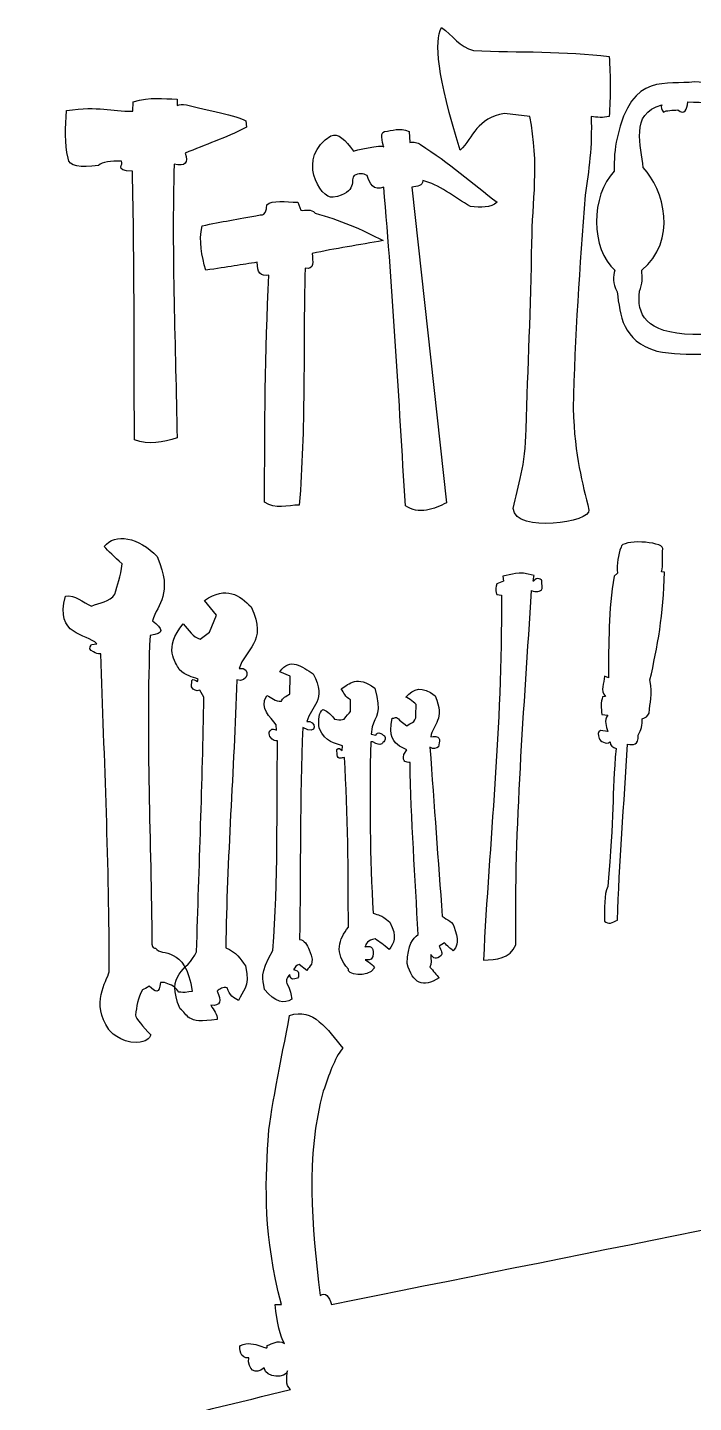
# Model space of a CAD drawing. Header units: centimetres. Extents: x -10.1 to 10.1, y -6.4 to 6.7.
# Drawn here: x -10.036 to -8.206, y 2.888 to 6.668 of the extents above; entities that cross this region are included whole.
import ezdxf

# ---------------------------------------------------------------- set-up
doc = ezdxf.new("R2010")
doc.units = ezdxf.units.CM
doc.header["$MEASUREMENT"] = 0
doc.layers.add('Layer 1', color=7, linetype='Continuous')

msp = doc.modelspace()

# ---------------------------------------------------------------- linework, layer by layer
at = {"layer": 'Layer 1', "color": 156}
for points, knots in [([(-8.81091, 6.60455), (-8.84696, 6.61419), (-8.86936, 6.64657), (-8.89829, 6.6681), (-8.89829, 6.6681), (-8.91806, 6.62838), (-8.91134, 6.5365), (-8.84666, 6.33051), (-8.84666, 6.33051), (-8.81135, 6.36725), (-8.8013, 6.41885), (-8.72553, 6.43179), (-8.72553, 6.43179), (-8.72553, 6.43179), (-8.65603, 6.42385), (-8.65603, 6.42385), (-8.65603, 6.42385), (-8.62877, 6.29117), (-8.64892, 6.19008), (-8.65007, 6.07633), (-8.65007, 6.07633), (-8.65321, 5.89694), (-8.66046, 5.73398), (-8.66596, 5.56399), (-8.66596, 5.56399), (-8.66813, 5.46194), (-8.6872, 5.4106), (-8.7017, 5.34556), (-8.7017, 5.34556), (-8.69501, 5.27635), (-8.48486, 5.30912), (-8.49319, 5.34159), (-8.49319, 5.34159), (-8.51112, 5.41874), (-8.53157, 5.48382), (-8.53688, 5.62159), (-8.53688, 5.62159), (-8.53122, 5.81686), (-8.51937, 6.01213), (-8.50312, 6.2074), (-8.50312, 6.2074), (-8.49378, 6.2747), (-8.48372, 6.34114), (-8.48723, 6.42386), (-8.48723, 6.42386), (-8.47068, 6.4209), (-8.45413, 6.41898), (-8.43759, 6.42386), (-8.43759, 6.42386), (-8.43362, 6.47748), (-8.43362, 6.53242), (-8.43759, 6.58868), (-8.43759, 6.58868), (-8.55728, 6.60349), (-8.6864, 6.59943), (-8.81092, 6.60457), (-8.81092, 6.60457), (-8.81092, 6.60457), (-8.81091, 6.60455), (-8.81091, 6.60455)], [0, 0, 0, 0, 0.0625, 0.0625, 0.0625, 0.0625, 0.125, 0.125, 0.125, 0.125, 0.1875, 0.1875, 0.1875, 0.1875, 0.25, 0.25, 0.25, 0.25, 0.3125, 0.3125, 0.3125, 0.3125, 0.375, 0.375, 0.375, 0.375, 0.4375, 0.4375, 0.4375, 0.4375, 0.5, 0.5, 0.5, 0.5, 0.5625, 0.5625, 0.5625, 0.5625, 0.625, 0.625, 0.625, 0.625, 0.6875, 0.6875, 0.6875, 0.6875, 0.75, 0.75, 0.75, 0.75, 0.8125, 0.8125, 0.8125, 0.8125, 0.875, 0.875, 0.875, 0.875, 1, 1, 1, 1]), ([(-8.06028, 6.54696), (-8.03548, 6.54813), (-8.01418, 6.55105), (-7.97886, 6.54696), (-7.97886, 6.54696), (-7.9726, 6.49693), (-7.97819, 6.46553), (-7.98482, 6.43576), (-7.98482, 6.43576), (-7.99468, 6.43371), (-8.00429, 6.4314), (-8.00865, 6.42385), (-8.00865, 6.42385), (-8.03588, 6.42218), (-8.06271, 6.42206), (-8.08808, 6.42782), (-8.08808, 6.42782), (-8.10149, 6.43438), (-8.11268, 6.44168), (-8.10397, 6.45562), (-8.10397, 6.45562), (-8.12997, 6.46479), (-8.18208, 6.46092), (-8.22113, 6.46356), (-8.22113, 6.46356), (-8.22428, 6.44268), (-8.22918, 6.42571), (-8.24893, 6.44172), (-8.24893, 6.44172), (-8.26262, 6.44003), (-8.27995, 6.44078), (-8.28865, 6.43576), (-8.28865, 6.43576), (-8.29405, 6.44238), (-8.29655, 6.449), (-8.29262, 6.45562), (-8.29262, 6.45562), (-8.38376, 6.43136), (-8.34712, 6.34143), (-8.34425, 6.28285), (-8.34425, 6.28285), (-8.28575, 6.22391), (-8.24932, 6.08053), (-8.34822, 6.00087), (-8.34822, 6.00087), (-8.34552, 5.98167), (-8.34571, 5.96248), (-8.35418, 5.94328), (-8.35418, 5.94328), (-8.36163, 5.87948), (-8.33911, 5.82848), (-8.20723, 5.82414), (-8.20723, 5.82414), (-8.15339, 5.8248), (-8.10161, 5.82546), (-8.04439, 5.82613), (-8.04439, 5.82613), (-8.05005, 5.82953), (-8.03032, 5.83606), (-8.01858, 5.83606), (-8.01858, 5.83606), (-8.00491, 5.83606), (-7.98393, 5.83628), (-7.98482, 5.83606), (-7.98482, 5.83606), (-7.97558, 5.80763), (-7.9834, 5.79625), (-7.98283, 5.77649), (-7.98283, 5.77649), (-7.99404, 5.77839), (-8.0032, 5.77621), (-8.01262, 5.7745), (-8.01262, 5.7745), (-8.01262, 5.7745), (-8.00865, 5.76258), (-8.00865, 5.76258), (-8.00865, 5.76258), (-8.00865, 5.76258), (-7.98482, 5.76457), (-7.98482, 5.76457), (-7.98482, 5.76457), (-7.97195, 5.74011), (-7.97988, 5.71334), (-7.98283, 5.68712), (-7.98283, 5.68712), (-7.92207, 5.68143), (-7.95266, 5.65082), (-7.97092, 5.62357), (-7.97092, 5.62357), (-7.98191, 5.59041), (-7.9853, 5.56045), (-7.96099, 5.54215), (-7.96099, 5.54215), (-7.93689, 5.50901), (-7.91694, 5.47541), (-7.959, 5.43492), (-7.959, 5.43492), (-7.97513, 5.40042), (-7.96963, 5.39438), (-7.96941, 5.37675), (-7.96941, 5.37675), (-7.93946, 5.37033), (-7.90376, 5.37923), (-7.87957, 5.35747), (-7.87957, 5.35747), (-7.83572, 5.30576), (-7.86704, 5.29163), (-7.88354, 5.27009), (-7.88354, 5.27009), (-7.9466, 5.24334), (-8.06102, 5.21089), (-8.15361, 5.27009), (-8.15361, 5.27009), (-8.1827, 5.28834), (-8.20518, 5.32905), (-8.14964, 5.35747), (-8.14964, 5.35747), (-8.12871, 5.36577), (-8.10691, 5.37056), (-8.08411, 5.37137), (-8.08411, 5.37137), (-8.08606, 5.38861), (-8.0773, 5.41477), (-8.09007, 5.423), (-8.09007, 5.423), (-8.12407, 5.4626), (-8.12313, 5.50488), (-8.08411, 5.5501), (-8.08411, 5.5501), (-8.06835, 5.57325), (-8.06841, 5.59878), (-8.09007, 5.62755), (-8.09007, 5.62755), (-8.09433, 5.64775), (-8.12167, 5.66718), (-8.07418, 5.68911), (-8.07418, 5.68911), (-8.07418, 5.68911), (-8.07617, 5.76258), (-8.07617, 5.76258), (-8.07617, 5.76258), (-8.07617, 5.76258), (-8.04638, 5.76059), (-8.04638, 5.76059), (-8.04638, 5.76059), (-8.04638, 5.76059), (-8.04638, 5.77648), (-8.04638, 5.77648), (-8.04638, 5.77648), (-8.13329, 5.775), (-8.22129, 5.76149), (-8.30652, 5.77847), (-8.30652, 5.77847), (-8.40279, 5.80781), (-8.40664, 5.87565), (-8.41574, 5.94131), (-8.41574, 5.94131), (-8.42913, 5.96573), (-8.42681, 5.98387), (-8.4217, 6.00088), (-8.4217, 6.00088), (-8.48801, 6.05676), (-8.48885, 6.20785), (-8.42369, 6.27293), (-8.42369, 6.27293), (-8.42434, 6.3042), (-8.42256, 6.33487), (-8.41575, 6.36428), (-8.41575, 6.36428), (-8.37531, 6.5507), (-8.2776, 6.50629), (-8.20326, 6.51917), (-8.20326, 6.51917), (-8.16818, 6.51464), (-8.1331, 6.51227), (-8.09801, 6.5152), (-8.09801, 6.5152), (-8.09801, 6.5152), (-8.1, 6.5291), (-8.1, 6.5291), (-8.1, 6.5291), (-8.11017, 6.53054), (-8.11508, 6.52936), (-8.12184, 6.5291), (-8.12184, 6.5291), (-8.12184, 6.5291), (-8.12581, 6.55293), (-8.12581, 6.55293), (-8.12581, 6.55293), (-8.11142, 6.54885), (-8.10084, 6.54732), (-8.09205, 6.54697), (-8.09205, 6.54697), (-8.09205, 6.54697), (-8.08808, 6.53506), (-8.08808, 6.53506), (-8.08808, 6.53506), (-8.08196, 6.5537), (-8.072, 6.55446), (-8.06028, 6.54697), (-8.06028, 6.54697), (-8.06028, 6.54697), (-8.06028, 6.54696), (-8.06028, 6.54696)], [0, 0, 0, 0, 0.0192308, 0.0192308, 0.0192308, 0.0192308, 0.0384615, 0.0384615, 0.0384615, 0.0384615, 0.0576923, 0.0576923, 0.0576923, 0.0576923, 0.0769231, 0.0769231, 0.0769231, 0.0769231, 0.0961538, 0.0961538, 0.0961538, 0.0961538, 0.1153846, 0.1153846, 0.1153846, 0.1153846, 0.1346154, 0.1346154, 0.1346154, 0.1346154, 0.1538462, 0.1538462, 0.1538462, 0.1538462, 0.1730769, 0.1730769, 0.1730769, 0.1730769, 0.1923077, 0.1923077, 0.1923077, 0.1923077, 0.2115385, 0.2115385, 0.2115385, 0.2115385, 0.2307692, 0.2307692, 0.2307692, 0.2307692, 0.25, 0.25, 0.25, 0.25, 0.2692308, 0.2692308, 0.2692308, 0.2692308, 0.2884615, 0.2884615, 0.2884615, 0.2884615, 0.3076923, 0.3076923, 0.3076923, 0.3076923, 0.3269231, 0.3269231, 0.3269231, 0.3269231, 0.3461538, 0.3461538, 0.3461538, 0.3461538, 0.3653846, 0.3653846, 0.3653846, 0.3653846, 0.3846154, 0.3846154, 0.3846154, 0.3846154, 0.4038462, 0.4038462, 0.4038462, 0.4038462, 0.4230769, 0.4230769, 0.4230769, 0.4230769, 0.4423077, 0.4423077, 0.4423077, 0.4423077, 0.4615385, 0.4615385, 0.4615385, 0.4615385, 0.4807692, 0.4807692, 0.4807692, 0.4807692, 0.5, 0.5, 0.5, 0.5, 0.5192308, 0.5192308, 0.5192308, 0.5192308, 0.5384615, 0.5384615, 0.5384615, 0.5384615, 0.5576923, 0.5576923, 0.5576923, 0.5576923, 0.5769231, 0.5769231, 0.5769231, 0.5769231, 0.5961538, 0.5961538, 0.5961538, 0.5961538, 0.6153846, 0.6153846, 0.6153846, 0.6153846, 0.6346154, 0.6346154, 0.6346154, 0.6346154, 0.6538462, 0.6538462, 0.6538462, 0.6538462, 0.6730769, 0.6730769, 0.6730769, 0.6730769, 0.6923077, 0.6923077, 0.6923077, 0.6923077, 0.7115385, 0.7115385, 0.7115385, 0.7115385, 0.7307692, 0.7307692, 0.7307692, 0.7307692, 0.75, 0.75, 0.75, 0.75, 0.7692308, 0.7692308, 0.7692308, 0.7692308, 0.7884615, 0.7884615, 0.7884615, 0.7884615, 0.8076923, 0.8076923, 0.8076923, 0.8076923, 0.8269231, 0.8269231, 0.8269231, 0.8269231, 0.8461538, 0.8461538, 0.8461538, 0.8461538, 0.8653846, 0.8653846, 0.8653846, 0.8653846, 0.8846154, 0.8846154, 0.8846154, 0.8846154, 0.9038462, 0.9038462, 0.9038462, 0.9038462, 0.9230769, 0.9230769, 0.9230769, 0.9230769, 0.9423077, 0.9423077, 0.9423077, 0.9423077, 0.9615385, 0.9615385, 0.9615385, 0.9615385, 1, 1, 1, 1]), ([(-9.92893, 6.43973), (-9.93261, 6.39404), (-9.93436, 6.34912), (-9.92496, 6.30866), (-9.92496, 6.30866), (-9.92361, 6.28588), (-9.89044, 6.28254), (-9.84156, 6.2888), (-9.84156, 6.2888), (-9.83119, 6.29895), (-9.8068, 6.30109), (-9.77801, 6.30071), (-9.77801, 6.30071), (-9.77023, 6.2911), (-9.80067, 6.27546), (-9.74822, 6.27291), (-9.74822, 6.27291), (-9.74189, 6.02233), (-9.7439, 5.78008), (-9.74226, 5.53419), (-9.74226, 5.53419), (-9.70321, 5.52036), (-9.66415, 5.52774), (-9.6251, 5.54015), (-9.6251, 5.54015), (-9.6291, 5.79103), (-9.6409, 6.0419), (-9.63304, 6.29277), (-9.63304, 6.29277), (-9.60325, 6.28549), (-9.59332, 6.29542), (-9.60325, 6.32256), (-9.60325, 6.32256), (-9.54699, 6.34639), (-9.49425, 6.36317), (-9.43446, 6.39405), (-9.43446, 6.39405), (-9.43446, 6.39405), (-9.43645, 6.41192), (-9.43645, 6.41192), (-9.43645, 6.41192), (-9.45973, 6.42648), (-9.54501, 6.44104), (-9.59929, 6.45561), (-9.59929, 6.45561), (-9.61152, 6.45858), (-9.61797, 6.45575), (-9.62511, 6.45362), (-9.62511, 6.45362), (-9.62511, 6.45362), (-9.62511, 6.47149), (-9.62511, 6.47149), (-9.62511, 6.47149), (-9.66408, 6.47095), (-9.69767, 6.47848), (-9.74624, 6.46355), (-9.74624, 6.46355), (-9.74624, 6.46355), (-9.74723, 6.43774), (-9.74723, 6.43774), (-9.74723, 6.43774), (-9.80945, 6.4384), (-9.83671, 6.4527), (-9.92894, 6.43973), (-9.92894, 6.43973), (-9.92894, 6.43973), (-9.92893, 6.43973), (-9.92893, 6.43973)], [0, 0, 0, 0, 0.0555556, 0.0555556, 0.0555556, 0.0555556, 0.1111111, 0.1111111, 0.1111111, 0.1111111, 0.1666667, 0.1666667, 0.1666667, 0.1666667, 0.2222222, 0.2222222, 0.2222222, 0.2222222, 0.2777778, 0.2777778, 0.2777778, 0.2777778, 0.3333333, 0.3333333, 0.3333333, 0.3333333, 0.3888889, 0.3888889, 0.3888889, 0.3888889, 0.4444444, 0.4444444, 0.4444444, 0.4444444, 0.5, 0.5, 0.5, 0.5, 0.5555556, 0.5555556, 0.5555556, 0.5555556, 0.6111111, 0.6111111, 0.6111111, 0.6111111, 0.6666667, 0.6666667, 0.6666667, 0.6666667, 0.7222222, 0.7222222, 0.7222222, 0.7222222, 0.7777778, 0.7777778, 0.7777778, 0.7777778, 0.8333333, 0.8333333, 0.8333333, 0.8333333, 0.8888889, 0.8888889, 0.8888889, 0.8888889, 1, 1, 1, 1]), ([(-9.20217, 6.37022), (-9.29882, 6.31383), (-9.23258, 6.19479), (-9.19621, 6.20143), (-9.19621, 6.20143), (-9.12683, 6.21352), (-9.14988, 6.25167), (-9.13862, 6.261), (-9.13862, 6.261), (-9.12538, 6.26762), (-9.11347, 6.26762), (-9.10288, 6.261), (-9.10288, 6.261), (-9.09531, 6.23797), (-9.08563, 6.21836), (-9.05721, 6.22923), (-9.05721, 6.22923), (-9.03173, 5.93919), (-9.01558, 5.64604), (-8.99764, 5.35349), (-8.99764, 5.35349), (-8.96194, 5.32775), (-8.9169, 5.3449), (-8.88445, 5.36143), (-8.88445, 5.36143), (-8.88445, 5.36143), (-8.97977, 6.22923), (-8.97977, 6.22923), (-8.97977, 6.22923), (-8.96571, 6.23174), (-8.94886, 6.23194), (-8.94998, 6.2471), (-8.94998, 6.2471), (-8.90629, 6.23777), (-8.8626, 6.20164), (-8.81891, 6.17561), (-8.81891, 6.17561), (-8.79052, 6.17276), (-8.76338, 6.1721), (-8.74544, 6.18752), (-8.74544, 6.18752), (-8.81305, 6.24111), (-8.87827, 6.2953), (-8.95593, 6.34639), (-8.95593, 6.34639), (-8.96481, 6.35152), (-8.97421, 6.35509), (-8.98572, 6.35235), (-8.98572, 6.35235), (-8.98572, 6.35235), (-8.98771, 6.38214), (-8.98771, 6.38214), (-8.98771, 6.38214), (-9.01438, 6.39463), (-9.03332, 6.38393), (-9.05523, 6.38214), (-9.05523, 6.38214), (-9.07102, 6.37863), (-9.05663, 6.3388), (-9.05722, 6.34044), (-9.05722, 6.34044), (-9.05991, 6.34791), (-9.14062, 6.32853), (-9.14062, 6.32853), (-9.14062, 6.32853), (-9.16218, 6.35799), (-9.18325, 6.38012), (-9.20218, 6.37023), (-9.20218, 6.37023), (-9.20218, 6.37023), (-9.20217, 6.37022), (-9.20217, 6.37022)], [0, 0, 0, 0, 0.0526316, 0.0526316, 0.0526316, 0.0526316, 0.1052632, 0.1052632, 0.1052632, 0.1052632, 0.1578947, 0.1578947, 0.1578947, 0.1578947, 0.2105263, 0.2105263, 0.2105263, 0.2105263, 0.2631579, 0.2631579, 0.2631579, 0.2631579, 0.3157895, 0.3157895, 0.3157895, 0.3157895, 0.3684211, 0.3684211, 0.3684211, 0.3684211, 0.4210526, 0.4210526, 0.4210526, 0.4210526, 0.4736842, 0.4736842, 0.4736842, 0.4736842, 0.5263158, 0.5263158, 0.5263158, 0.5263158, 0.5789474, 0.5789474, 0.5789474, 0.5789474, 0.6315789, 0.6315789, 0.6315789, 0.6315789, 0.6842105, 0.6842105, 0.6842105, 0.6842105, 0.7368421, 0.7368421, 0.7368421, 0.7368421, 0.7894737, 0.7894737, 0.7894737, 0.7894737, 0.8421053, 0.8421053, 0.8421053, 0.8421053, 0.8947368, 0.8947368, 0.8947368, 0.8947368, 1, 1, 1, 1]), ([(-9.55656, 6.12298), (-9.56595, 6.0794), (-9.55692, 6.04109), (-9.54663, 6.00085), (-9.54663, 6.00085), (-9.48444, 6.00999), (-9.44666, 6.01608), (-9.40465, 6.02269), (-9.40465, 6.02269), (-9.40583, 5.99508), (-9.39553, 5.98278), (-9.37288, 5.98695), (-9.37288, 5.98695), (-9.38378, 5.77391), (-9.38422, 5.56871), (-9.3848, 5.36341), (-9.3848, 5.36341), (-9.35504, 5.34263), (-9.32166, 5.35446), (-9.28948, 5.35547), (-9.28948, 5.35547), (-9.27175, 5.5701), (-9.27881, 5.76499), (-9.27359, 6.00682), (-9.27359, 6.00682), (-9.24686, 5.99995), (-9.25254, 6.02549), (-9.25373, 6.04654), (-9.25373, 6.04654), (-9.19136, 6.06095), (-9.124, 6.07038), (-9.05912, 6.08228), (-9.05912, 6.08228), (-9.11774, 6.11344), (-9.17924, 6.1398), (-9.24578, 6.15774), (-9.24578, 6.15774), (-9.25679, 6.17151), (-9.27213, 6.16366), (-9.2855, 6.16568), (-9.2855, 6.16568), (-9.2855, 6.16568), (-9.29344, 6.18752), (-9.29344, 6.18752), (-9.29344, 6.18752), (-9.32619, 6.18959), (-9.36423, 6.19406), (-9.37883, 6.18057), (-9.37883, 6.18057), (-9.3789, 6.17695), (-9.3788, 6.14969), (-9.3967, 6.15277), (-9.3967, 6.15277), (-9.46221, 6.14119), (-9.50046, 6.13457), (-9.55655, 6.12298), (-9.55655, 6.12298), (-9.55655, 6.12298), (-9.55656, 6.12298), (-9.55656, 6.12298)], [0, 0, 0, 0, 0.0625, 0.0625, 0.0625, 0.0625, 0.125, 0.125, 0.125, 0.125, 0.1875, 0.1875, 0.1875, 0.1875, 0.25, 0.25, 0.25, 0.25, 0.3125, 0.3125, 0.3125, 0.3125, 0.375, 0.375, 0.375, 0.375, 0.4375, 0.4375, 0.4375, 0.4375, 0.5, 0.5, 0.5, 0.5, 0.5625, 0.5625, 0.5625, 0.5625, 0.625, 0.625, 0.625, 0.625, 0.6875, 0.6875, 0.6875, 0.6875, 0.75, 0.75, 0.75, 0.75, 0.8125, 0.8125, 0.8125, 0.8125, 0.875, 0.875, 0.875, 0.875, 1, 1, 1, 1]), ([(-9.82566, 5.2413), (-9.81403, 5.2291), (-9.79822, 5.21377), (-9.77602, 5.19364), (-9.77602, 5.19364), (-9.77995, 5.15775), (-9.78991, 5.13641), (-9.79588, 5.11024), (-9.79588, 5.11024), (-9.81091, 5.08851), (-9.83834, 5.08746), (-9.86042, 5.07747), (-9.86042, 5.07747), (-9.88417, 5.0872), (-9.90579, 5.10976), (-9.93191, 5.10527), (-9.93191, 5.10527), (-9.96224, 4.99586), (-9.87432, 5.00208), (-9.84553, 4.9742), (-9.84553, 4.9742), (-9.84553, 4.9742), (-9.86042, 4.97221), (-9.86042, 4.97221), (-9.86042, 4.97221), (-9.86042, 4.97221), (-9.86981, 4.961), (-9.86141, 4.95533), (-9.86141, 4.95533), (-9.84432, 4.94379), (-9.83449, 4.94625), (-9.8346, 4.94639), (-9.8346, 4.94639), (-9.82541, 4.65514), (-9.81129, 4.36389), (-9.81176, 4.07264), (-9.81176, 4.07264), (-9.81902, 4.04454), (-9.86329, 3.98581), (-9.81275, 3.91377), (-9.81275, 3.91377), (-9.81367, 3.91131), (-9.77991, 3.87601), (-9.7363, 3.87803), (-9.7363, 3.87803), (-9.70894, 3.88016), (-9.70137, 3.88889), (-9.69758, 3.89888), (-9.69758, 3.89888), (-9.71849, 3.92147), (-9.73908, 3.94385), (-9.73928, 3.95349), (-9.73928, 3.95349), (-9.7364, 3.97666), (-9.73363, 3.99983), (-9.72041, 4.02299), (-9.72041, 4.02299), (-9.71495, 4.02464), (-9.70958, 4.02612), (-9.70154, 4.03292), (-9.70154, 4.03292), (-9.68571, 4.01507), (-9.67342, 4.01065), (-9.67076, 4.04285), (-9.67076, 4.04285), (-9.67076, 4.04285), (-9.65984, 4.04287), (-9.65984, 4.04287), (-9.65984, 4.04287), (-9.64693, 4.0362), (-9.63543, 4.03946), (-9.62012, 4.01606), (-9.62012, 4.01606), (-9.61162, 4.01625), (-9.60885, 4.01452), (-9.59331, 4.01705), (-9.59331, 4.01705), (-9.59331, 4.01705), (-9.58338, 4.01804), (-9.58338, 4.01804), (-9.58338, 4.01804), (-9.60342, 4.14877), (-9.66907, 4.11258), (-9.68466, 4.13718), (-9.68466, 4.13718), (-9.68868, 4.13796), (-9.6931, 4.13716), (-9.69459, 4.1481), (-9.69459, 4.1481), (-9.69624, 4.43108), (-9.71172, 4.71059), (-9.69955, 4.99703), (-9.69955, 4.99703), (-9.65888, 5.00142), (-9.66462, 5.01652), (-9.6926, 5.03675), (-9.6926, 5.03675), (-9.67851, 5.08629), (-9.63565, 5.10824), (-9.67969, 5.21349), (-9.67969, 5.21349), (-9.73096, 5.26722), (-9.79603, 5.27948), (-9.82564, 5.24129), (-9.82564, 5.24129), (-9.82564, 5.24129), (-9.82566, 5.2413), (-9.82566, 5.2413)], [0, 0, 0, 0, 0.0357143, 0.0357143, 0.0357143, 0.0357143, 0.0714286, 0.0714286, 0.0714286, 0.0714286, 0.1071429, 0.1071429, 0.1071429, 0.1071429, 0.1428571, 0.1428571, 0.1428571, 0.1428571, 0.1785714, 0.1785714, 0.1785714, 0.1785714, 0.2142857, 0.2142857, 0.2142857, 0.2142857, 0.25, 0.25, 0.25, 0.25, 0.2857143, 0.2857143, 0.2857143, 0.2857143, 0.3214286, 0.3214286, 0.3214286, 0.3214286, 0.3571429, 0.3571429, 0.3571429, 0.3571429, 0.3928571, 0.3928571, 0.3928571, 0.3928571, 0.4285714, 0.4285714, 0.4285714, 0.4285714, 0.4642857, 0.4642857, 0.4642857, 0.4642857, 0.5, 0.5, 0.5, 0.5, 0.5357143, 0.5357143, 0.5357143, 0.5357143, 0.5714286, 0.5714286, 0.5714286, 0.5714286, 0.6071429, 0.6071429, 0.6071429, 0.6071429, 0.6428571, 0.6428571, 0.6428571, 0.6428571, 0.6785714, 0.6785714, 0.6785714, 0.6785714, 0.7142857, 0.7142857, 0.7142857, 0.7142857, 0.75, 0.75, 0.75, 0.75, 0.7857143, 0.7857143, 0.7857143, 0.7857143, 0.8214286, 0.8214286, 0.8214286, 0.8214286, 0.8571429, 0.8571429, 0.8571429, 0.8571429, 0.8928571, 0.8928571, 0.8928571, 0.8928571, 0.9285714, 0.9285714, 0.9285714, 0.9285714, 1, 1, 1, 1]), ([(-8.40483, 5.23927), (-8.40319, 5.26228), (-8.29327, 5.25558), (-8.28966, 5.23629), (-8.28966, 5.23629), (-8.29371, 5.21174), (-8.28749, 5.19104), (-8.29363, 5.17175), (-8.29363, 5.17175), (-8.29363, 5.17175), (-8.28569, 5.17076), (-8.28569, 5.17076), (-8.28569, 5.17076), (-8.28765, 5.05602), (-8.30513, 4.96344), (-8.32541, 4.87488), (-8.32541, 4.87488), (-8.31716, 4.83106), (-8.32625, 4.81325), (-8.3274, 4.78353), (-8.3274, 4.78353), (-8.33159, 4.77581), (-8.33778, 4.77008), (-8.34726, 4.76764), (-8.34726, 4.76764), (-8.34589, 4.75149), (-8.34896, 4.73646), (-8.35818, 4.72296), (-8.35818, 4.72296), (-8.35579, 4.69413), (-8.37125, 4.69591), (-8.38697, 4.69814), (-8.38697, 4.69814), (-8.39629, 4.53685), (-8.41036, 4.36607), (-8.41477, 4.2146), (-8.41477, 4.2146), (-8.42757, 4.20742), (-8.44031, 4.20067), (-8.45051, 4.21162), (-8.45051, 4.21162), (-8.449, 4.24523), (-8.45271, 4.28536), (-8.44157, 4.30694), (-8.44157, 4.30694), (-8.42303, 4.50455), (-8.43056, 4.55558), (-8.41873, 4.68622), (-8.41873, 4.68622), (-8.42743, 4.68962), (-8.43624, 4.69294), (-8.43462, 4.70409), (-8.43462, 4.70409), (-8.44604, 4.69574), (-8.46349, 4.70754), (-8.4654, 4.71402), (-8.4654, 4.71402), (-8.4684, 4.72346), (-8.46895, 4.73168), (-8.46143, 4.73586), (-8.46143, 4.73586), (-8.46143, 4.73586), (-8.44157, 4.73288), (-8.44157, 4.73288), (-8.44157, 4.73288), (-8.44441, 4.74777), (-8.45342, 4.76267), (-8.44157, 4.77756), (-8.44157, 4.77756), (-8.44157, 4.77756), (-8.45746, 4.77955), (-8.45746, 4.77955), (-8.45746, 4.77955), (-8.45992, 4.79681), (-8.46088, 4.81357), (-8.45547, 4.8282), (-8.45547, 4.8282), (-8.45547, 4.8282), (-8.44753, 4.82919), (-8.44753, 4.82919), (-8.44753, 4.82919), (-8.46313, 4.84564), (-8.45155, 4.86597), (-8.45051, 4.88479), (-8.45051, 4.88479), (-8.45051, 4.88479), (-8.43959, 4.88082), (-8.43959, 4.88082), (-8.43959, 4.88082), (-8.43854, 4.97382), (-8.43998, 5.06683), (-8.4237, 5.15983), (-8.4237, 5.15983), (-8.4237, 5.15983), (-8.41476, 5.16777), (-8.41476, 5.16777), (-8.41476, 5.16777), (-8.41639, 5.19407), (-8.41378, 5.21825), (-8.40483, 5.23926), (-8.40483, 5.23926), (-8.40483, 5.23926), (-8.40483, 5.23927), (-8.40483, 5.23927)], [0, 0, 0, 0, 0.037037, 0.037037, 0.037037, 0.037037, 0.0740741, 0.0740741, 0.0740741, 0.0740741, 0.1111111, 0.1111111, 0.1111111, 0.1111111, 0.1481481, 0.1481481, 0.1481481, 0.1481481, 0.1851852, 0.1851852, 0.1851852, 0.1851852, 0.2222222, 0.2222222, 0.2222222, 0.2222222, 0.2592593, 0.2592593, 0.2592593, 0.2592593, 0.2962963, 0.2962963, 0.2962963, 0.2962963, 0.3333333, 0.3333333, 0.3333333, 0.3333333, 0.3703704, 0.3703704, 0.3703704, 0.3703704, 0.4074074, 0.4074074, 0.4074074, 0.4074074, 0.4444444, 0.4444444, 0.4444444, 0.4444444, 0.4814815, 0.4814815, 0.4814815, 0.4814815, 0.5185185, 0.5185185, 0.5185185, 0.5185185, 0.5555556, 0.5555556, 0.5555556, 0.5555556, 0.5925926, 0.5925926, 0.5925926, 0.5925926, 0.6296296, 0.6296296, 0.6296296, 0.6296296, 0.6666667, 0.6666667, 0.6666667, 0.6666667, 0.7037037, 0.7037037, 0.7037037, 0.7037037, 0.7407407, 0.7407407, 0.7407407, 0.7407407, 0.7777778, 0.7777778, 0.7777778, 0.7777778, 0.8148148, 0.8148148, 0.8148148, 0.8148148, 0.8518519, 0.8518519, 0.8518519, 0.8518519, 0.8888889, 0.8888889, 0.8888889, 0.8888889, 0.9259259, 0.9259259, 0.9259259, 0.9259259, 1, 1, 1, 1]), ([(-8.72755, 5.14595), (-8.72755, 5.14595), (-8.72954, 5.15985), (-8.72954, 5.15985), (-8.72954, 5.15985), (-8.70481, 5.16363), (-8.68954, 5.17528), (-8.64415, 5.16184), (-8.64415, 5.16184), (-8.64415, 5.16184), (-8.64831, 5.14091), (-8.64514, 5.14595), (-8.64514, 5.14595), (-8.63639, 5.1599), (-8.62163, 5.15032), (-8.6223, 5.14694), (-8.6223, 5.14694), (-8.6223, 5.14694), (-8.62131, 5.12609), (-8.62131, 5.12609), (-8.62131, 5.12609), (-8.62695, 5.11552), (-8.63801, 5.11579), (-8.6511, 5.12013), (-8.6511, 5.12013), (-8.67063, 4.79545), (-8.69875, 4.47077), (-8.69379, 4.14609), (-8.69379, 4.14609), (-8.71126, 4.10756), (-8.74745, 4.10647), (-8.78315, 4.10439), (-8.78315, 4.10439), (-8.7666, 4.43867), (-8.73251, 4.72909), (-8.73351, 5.10723), (-8.73351, 5.10723), (-8.73351, 5.10723), (-8.74642, 5.10922), (-8.74642, 5.10922), (-8.74642, 5.10922), (-8.74761, 5.11673), (-8.7521, 5.11775), (-8.74642, 5.13901), (-8.74642, 5.13901), (-8.74642, 5.13901), (-8.72755, 5.14596), (-8.72755, 5.14596), (-8.72755, 5.14596), (-8.72755, 5.14596), (-8.72755, 5.14595), (-8.72755, 5.14595)], [0, 0, 0, 0, 0.0714286, 0.0714286, 0.0714286, 0.0714286, 0.1428571, 0.1428571, 0.1428571, 0.1428571, 0.2142857, 0.2142857, 0.2142857, 0.2142857, 0.2857143, 0.2857143, 0.2857143, 0.2857143, 0.3571429, 0.3571429, 0.3571429, 0.3571429, 0.4285714, 0.4285714, 0.4285714, 0.4285714, 0.5, 0.5, 0.5, 0.5, 0.5714286, 0.5714286, 0.5714286, 0.5714286, 0.6428571, 0.6428571, 0.6428571, 0.6428571, 0.7142857, 0.7142857, 0.7142857, 0.7142857, 0.7857143, 0.7857143, 0.7857143, 0.7857143, 0.8571429, 0.8571429, 0.8571429, 0.8571429, 1, 1, 1, 1]), ([(-9.54966, 5.09335), (-9.54966, 5.09335), (-9.51689, 5.05264), (-9.51689, 5.05264), (-9.51689, 5.05264), (-9.51689, 5.05264), (-9.53576, 5.00597), (-9.53576, 5.00597), (-9.53576, 5.00597), (-9.53576, 5.00597), (-9.56157, 4.9871), (-9.56157, 4.9871), (-9.56157, 4.9871), (-9.58124, 4.99071), (-9.59336, 5.01322), (-9.60824, 5.0288), (-9.60824, 5.0288), (-9.66503, 4.96151), (-9.62862, 4.923), (-9.61916, 4.9037), (-9.61916, 4.9037), (-9.59986, 4.88433), (-9.58445, 4.88437), (-9.56753, 4.87689), (-9.56753, 4.87689), (-9.56753, 4.87689), (-9.56952, 4.86994), (-9.56952, 4.86994), (-9.56952, 4.86994), (-9.57539, 4.87455), (-9.58114, 4.87869), (-9.58441, 4.87292), (-9.58441, 4.87292), (-9.58441, 4.87292), (-9.5854, 4.85604), (-9.5854, 4.85604), (-9.5854, 4.85604), (-9.58074, 4.84534), (-9.5725, 4.84361), (-9.56256, 4.84611), (-9.56256, 4.84611), (-9.56256, 4.84611), (-9.55164, 4.82724), (-9.55164, 4.82724), (-9.55164, 4.82724), (-9.55538, 4.59102), (-9.56488, 4.36058), (-9.5715, 4.12724), (-9.5715, 4.12724), (-9.59684, 4.07287), (-9.65876, 4.06947), (-9.61717, 3.97036), (-9.61717, 3.97036), (-9.59368, 3.95605), (-9.60363, 3.92688), (-9.5149, 3.94157), (-9.5149, 3.94157), (-9.51305, 3.95448), (-9.52477, 3.96738), (-9.53277, 3.98029), (-9.53277, 3.98029), (-9.50441, 3.97677), (-9.50369, 3.99352), (-9.5149, 4.01901), (-9.5149, 4.01901), (-9.50763, 4.02598), (-9.4996, 4.03144), (-9.4871, 4.02795), (-9.4871, 4.02795), (-9.48204, 4.00769), (-9.46912, 4.00056), (-9.45632, 3.9932), (-9.45632, 3.9932), (-9.44711, 4.02059), (-9.42288, 4.02546), (-9.43745, 4.08852), (-9.43745, 4.08852), (-9.45052, 4.10747), (-9.46259, 4.12692), (-9.49107, 4.13816), (-9.49107, 4.13816), (-9.48869, 4.38373), (-9.46852, 4.62418), (-9.46128, 4.8749), (-9.46128, 4.8749), (-9.43007, 4.86273), (-9.42022, 4.91183), (-9.45433, 4.90568), (-9.45433, 4.90568), (-9.44032, 4.96002), (-9.37448, 4.97648), (-9.42156, 5.07546), (-9.42156, 5.07546), (-9.45417, 5.10708), (-9.48845, 5.13446), (-9.54964, 5.09333), (-9.54964, 5.09333), (-9.54964, 5.09333), (-9.54966, 5.09335), (-9.54966, 5.09335)], [0, 0, 0, 0, 0.0384615, 0.0384615, 0.0384615, 0.0384615, 0.0769231, 0.0769231, 0.0769231, 0.0769231, 0.1153846, 0.1153846, 0.1153846, 0.1153846, 0.1538462, 0.1538462, 0.1538462, 0.1538462, 0.1923077, 0.1923077, 0.1923077, 0.1923077, 0.2307692, 0.2307692, 0.2307692, 0.2307692, 0.2692308, 0.2692308, 0.2692308, 0.2692308, 0.3076923, 0.3076923, 0.3076923, 0.3076923, 0.3461538, 0.3461538, 0.3461538, 0.3461538, 0.3846154, 0.3846154, 0.3846154, 0.3846154, 0.4230769, 0.4230769, 0.4230769, 0.4230769, 0.4615385, 0.4615385, 0.4615385, 0.4615385, 0.5, 0.5, 0.5, 0.5, 0.5384615, 0.5384615, 0.5384615, 0.5384615, 0.5769231, 0.5769231, 0.5769231, 0.5769231, 0.6153846, 0.6153846, 0.6153846, 0.6153846, 0.6538462, 0.6538462, 0.6538462, 0.6538462, 0.6923077, 0.6923077, 0.6923077, 0.6923077, 0.7307692, 0.7307692, 0.7307692, 0.7307692, 0.7692308, 0.7692308, 0.7692308, 0.7692308, 0.8076923, 0.8076923, 0.8076923, 0.8076923, 0.8461538, 0.8461538, 0.8461538, 0.8461538, 0.8846154, 0.8846154, 0.8846154, 0.8846154, 0.9230769, 0.9230769, 0.9230769, 0.9230769, 1, 1, 1, 1]), ([(-9.34311, 4.89676), (-9.34311, 4.89676), (-9.31432, 4.88485), (-9.31432, 4.88485), (-9.31432, 4.88485), (-9.31432, 4.88485), (-9.31531, 4.8362), (-9.31531, 4.8362), (-9.31531, 4.8362), (-9.32451, 4.83011), (-9.33636, 4.8249), (-9.33815, 4.81634), (-9.33815, 4.81634), (-9.35593, 4.81532), (-9.36582, 4.82614), (-9.37886, 4.83223), (-9.37886, 4.83223), (-9.40018, 4.79312), (-9.36826, 4.77531), (-9.35305, 4.75081), (-9.35305, 4.75081), (-9.35305, 4.75081), (-9.35206, 4.73691), (-9.35206, 4.73691), (-9.35206, 4.73691), (-9.35769, 4.73772), (-9.36331, 4.74374), (-9.36894, 4.73492), (-9.36894, 4.73492), (-9.37449, 4.72962), (-9.37212, 4.72433), (-9.36993, 4.71903), (-9.36993, 4.71903), (-9.36118, 4.70604), (-9.35528, 4.70736), (-9.34908, 4.70712), (-9.34908, 4.70712), (-9.35127, 4.51515), (-9.34766, 4.3232), (-9.36199, 4.13123), (-9.36199, 4.13123), (-9.39967, 4.06342), (-9.38982, 4.05646), (-9.38483, 4.024), (-9.38483, 4.024), (-9.35471, 3.98863), (-9.33167, 3.98292), (-9.30937, 3.99719), (-9.30937, 3.99719), (-9.31201, 4.01009), (-9.31306, 4.02194), (-9.32327, 4.03988), (-9.32327, 4.03988), (-9.32749, 4.04987), (-9.32146, 4.0573), (-9.31533, 4.0647), (-9.31533, 4.0647), (-9.31348, 4.05795), (-9.31341, 4.0494), (-9.30143, 4.05279), (-9.30143, 4.05279), (-9.28912, 4.05302), (-9.29105, 4.06178), (-9.2915, 4.06967), (-9.2915, 4.06967), (-9.29221, 4.07396), (-9.29675, 4.07697), (-9.3054, 4.07861), (-9.3054, 4.07861), (-9.30087, 4.08478), (-9.2966, 4.09145), (-9.28951, 4.09251), (-9.28951, 4.09251), (-9.28951, 4.09251), (-9.26866, 4.07563), (-9.26866, 4.07563), (-9.26866, 4.07563), (-9.26289, 4.09035), (-9.2435, 4.08873), (-9.26171, 4.13223), (-9.26171, 4.13223), (-9.26757, 4.14696), (-9.2748, 4.1594), (-9.28852, 4.16102), (-9.28852, 4.16102), (-9.28554, 4.35529), (-9.28805, 4.54683), (-9.27958, 4.74385), (-9.27958, 4.74385), (-9.23699, 4.71756), (-9.243, 4.76667), (-9.26866, 4.76073), (-9.26866, 4.76073), (-9.25795, 4.80125), (-9.21198, 4.81826), (-9.25079, 4.8918), (-9.25079, 4.8918), (-9.28228, 4.91056), (-9.31418, 4.93894), (-9.34313, 4.89676), (-9.34313, 4.89676), (-9.34313, 4.89676), (-9.34311, 4.89676), (-9.34311, 4.89676)], [0, 0, 0, 0, 0.037037, 0.037037, 0.037037, 0.037037, 0.0740741, 0.0740741, 0.0740741, 0.0740741, 0.1111111, 0.1111111, 0.1111111, 0.1111111, 0.1481481, 0.1481481, 0.1481481, 0.1481481, 0.1851852, 0.1851852, 0.1851852, 0.1851852, 0.2222222, 0.2222222, 0.2222222, 0.2222222, 0.2592593, 0.2592593, 0.2592593, 0.2592593, 0.2962963, 0.2962963, 0.2962963, 0.2962963, 0.3333333, 0.3333333, 0.3333333, 0.3333333, 0.3703704, 0.3703704, 0.3703704, 0.3703704, 0.4074074, 0.4074074, 0.4074074, 0.4074074, 0.4444444, 0.4444444, 0.4444444, 0.4444444, 0.4814815, 0.4814815, 0.4814815, 0.4814815, 0.5185185, 0.5185185, 0.5185185, 0.5185185, 0.5555556, 0.5555556, 0.5555556, 0.5555556, 0.5925926, 0.5925926, 0.5925926, 0.5925926, 0.6296296, 0.6296296, 0.6296296, 0.6296296, 0.6666667, 0.6666667, 0.6666667, 0.6666667, 0.7037037, 0.7037037, 0.7037037, 0.7037037, 0.7407407, 0.7407407, 0.7407407, 0.7407407, 0.7777778, 0.7777778, 0.7777778, 0.7777778, 0.8148148, 0.8148148, 0.8148148, 0.8148148, 0.8518519, 0.8518519, 0.8518519, 0.8518519, 0.8888889, 0.8888889, 0.8888889, 0.8888889, 0.9259259, 0.9259259, 0.9259259, 0.9259259, 1, 1, 1, 1]), ([(-9.17435, 4.85004), (-9.16649, 4.83986), (-9.16349, 4.82807), (-9.14854, 4.82025), (-9.14854, 4.82025), (-9.14854, 4.82025), (-9.14854, 4.78748), (-9.14854, 4.78748), (-9.14854, 4.78748), (-9.15386, 4.7818), (-9.15858, 4.77733), (-9.16641, 4.76663), (-9.16641, 4.76663), (-9.17933, 4.76231), (-9.184, 4.76625), (-9.19222, 4.76663), (-9.19222, 4.76663), (-9.20646, 4.78431), (-9.21597, 4.79161), (-9.22499, 4.79344), (-9.22499, 4.79344), (-9.23583, 4.78527), (-9.23726, 4.7658), (-9.23492, 4.74181), (-9.23492, 4.74181), (-9.21538, 4.69993), (-9.19237, 4.70318), (-9.17038, 4.69316), (-9.17038, 4.69316), (-9.17038, 4.69316), (-9.17137, 4.68025), (-9.17137, 4.68025), (-9.17137, 4.68025), (-9.17633, 4.68564), (-9.1813, 4.68836), (-9.18626, 4.68323), (-9.18626, 4.68323), (-9.18626, 4.68323), (-9.18527, 4.66834), (-9.18527, 4.66834), (-9.18527, 4.66834), (-9.18256, 4.65431), (-9.17305, 4.66064), (-9.16541, 4.66139), (-9.16541, 4.66139), (-9.15506, 4.50416), (-9.15444, 4.34936), (-9.15449, 4.19473), (-9.15449, 4.19473), (-9.18023, 4.16149), (-9.19429, 4.12591), (-9.15449, 4.07956), (-9.15449, 4.07956), (-9.16226, 4.06826), (-9.10215, 4.05027), (-9.083, 4.08353), (-9.083, 4.08353), (-9.08096, 4.08708), (-9.10782, 4.10537), (-9.10782, 4.10537), (-9.10782, 4.10537), (-9.10087, 4.10684), (-9.09392, 4.10093), (-9.08697, 4.11431), (-9.08697, 4.11431), (-9.08697, 4.11431), (-9.0854, 4.12633), (-9.08697, 4.13318), (-9.08697, 4.13318), (-9.08993, 4.14615), (-9.10838, 4.14186), (-9.10881, 4.14013), (-9.10881, 4.14013), (-9.10605, 4.1496), (-9.10198, 4.1587), (-9.08101, 4.16297), (-9.08101, 4.16297), (-9.06856, 4.15395), (-9.05718, 4.14708), (-9.04229, 4.13318), (-9.04229, 4.13318), (-9.02988, 4.1502), (-9.01898, 4.16826), (-9.0403, 4.20864), (-9.0403, 4.20864), (-9.06683, 4.23274), (-9.07123, 4.22586), (-9.08597, 4.23346), (-9.08597, 4.23346), (-9.09528, 4.38474), (-9.09684, 4.54223), (-9.09292, 4.70409), (-9.09292, 4.70409), (-9.09292, 4.70409), (-9.08697, 4.70409), (-9.08697, 4.70409), (-9.08697, 4.70409), (-9.06098, 4.69004), (-9.06375, 4.70115), (-9.05718, 4.70409), (-9.05718, 4.70409), (-9.0533, 4.70864), (-9.05119, 4.71379), (-9.05519, 4.72097), (-9.05519, 4.72097), (-9.06387, 4.72679), (-9.07289, 4.73497), (-9.07902, 4.72296), (-9.07902, 4.72296), (-9.07902, 4.72296), (-9.09193, 4.72594), (-9.09193, 4.72594), (-9.09193, 4.72594), (-9.09193, 4.72594), (-9.08895, 4.7458), (-9.08895, 4.7458), (-9.08895, 4.7458), (-9.08065, 4.77324), (-9.06079, 4.78526), (-9.082, 4.85204), (-9.082, 4.85204), (-9.13108, 4.88798), (-9.15064, 4.86487), (-9.17434, 4.85005), (-9.17434, 4.85005), (-9.17434, 4.85005), (-9.17435, 4.85004), (-9.17435, 4.85004)], [0, 0, 0, 0, 0.030303, 0.030303, 0.030303, 0.030303, 0.0606061, 0.0606061, 0.0606061, 0.0606061, 0.0909091, 0.0909091, 0.0909091, 0.0909091, 0.1212121, 0.1212121, 0.1212121, 0.1212121, 0.1515152, 0.1515152, 0.1515152, 0.1515152, 0.1818182, 0.1818182, 0.1818182, 0.1818182, 0.2121212, 0.2121212, 0.2121212, 0.2121212, 0.2424242, 0.2424242, 0.2424242, 0.2424242, 0.2727273, 0.2727273, 0.2727273, 0.2727273, 0.3030303, 0.3030303, 0.3030303, 0.3030303, 0.3333333, 0.3333333, 0.3333333, 0.3333333, 0.3636364, 0.3636364, 0.3636364, 0.3636364, 0.3939394, 0.3939394, 0.3939394, 0.3939394, 0.4242424, 0.4242424, 0.4242424, 0.4242424, 0.4545455, 0.4545455, 0.4545455, 0.4545455, 0.4848485, 0.4848485, 0.4848485, 0.4848485, 0.5151515, 0.5151515, 0.5151515, 0.5151515, 0.5454545, 0.5454545, 0.5454545, 0.5454545, 0.5757576, 0.5757576, 0.5757576, 0.5757576, 0.6060606, 0.6060606, 0.6060606, 0.6060606, 0.6363636, 0.6363636, 0.6363636, 0.6363636, 0.6666667, 0.6666667, 0.6666667, 0.6666667, 0.6969697, 0.6969697, 0.6969697, 0.6969697, 0.7272727, 0.7272727, 0.7272727, 0.7272727, 0.7575758, 0.7575758, 0.7575758, 0.7575758, 0.7878788, 0.7878788, 0.7878788, 0.7878788, 0.8181818, 0.8181818, 0.8181818, 0.8181818, 0.8484848, 0.8484848, 0.8484848, 0.8484848, 0.8787879, 0.8787879, 0.8787879, 0.8787879, 0.9090909, 0.9090909, 0.9090909, 0.9090909, 0.9393939, 0.9393939, 0.9393939, 0.9393939, 1, 1, 1, 1]), ([(-8.99664, 4.82719), (-8.98969, 4.8262), (-8.96785, 4.80733), (-8.96785, 4.80733), (-8.96785, 4.80733), (-8.96785, 4.80733), (-8.96884, 4.77754), (-8.96884, 4.77754), (-8.96884, 4.77754), (-8.96846, 4.75496), (-8.98464, 4.75722), (-8.99366, 4.74875), (-8.99366, 4.74875), (-8.99366, 4.74875), (-9.01352, 4.76364), (-9.01352, 4.76364), (-9.01352, 4.76364), (-9.02272, 4.77685), (-9.02753, 4.76815), (-9.03437, 4.7696), (-9.03437, 4.7696), (-9.04392, 4.71903), (-9.03004, 4.70361), (-9.01352, 4.69215), (-9.01352, 4.69215), (-9.01352, 4.69215), (-8.99366, 4.68222), (-8.99366, 4.68222), (-8.99366, 4.68222), (-8.99366, 4.68222), (-9.0016, 4.66931), (-9.0016, 4.66931), (-9.0016, 4.66931), (-9.00663, 4.64783), (-8.99507, 4.64844), (-8.98472, 4.64747), (-8.98472, 4.64747), (-8.98251, 4.48992), (-8.97018, 4.33239), (-8.96288, 4.17484), (-8.96288, 4.17484), (-8.9776, 4.16369), (-8.99099, 4.14828), (-8.99267, 4.09541), (-8.99267, 4.09541), (-8.97819, 4.03955), (-8.94889, 4.02682), (-8.90529, 4.05569), (-8.90529, 4.05569), (-8.91184, 4.06389), (-8.92098, 4.07469), (-8.93011, 4.08548), (-8.93011, 4.08548), (-8.92618, 4.0938), (-8.92683, 4.10669), (-8.92812, 4.12023), (-8.92812, 4.12023), (-8.92096, 4.10828), (-8.91178, 4.10541), (-8.89933, 4.11725), (-8.89933, 4.11725), (-8.89469, 4.12089), (-8.8995, 4.13161), (-8.90529, 4.14306), (-8.90529, 4.14306), (-8.90529, 4.14306), (-8.8904, 4.152), (-8.8904, 4.152), (-8.8904, 4.152), (-8.88246, 4.14295), (-8.87451, 4.13664), (-8.86657, 4.13016), (-8.86657, 4.13016), (-8.85767, 4.14005), (-8.84883, 4.15002), (-8.86061, 4.18576), (-8.86061, 4.18576), (-8.86612, 4.21393), (-8.88377, 4.2138), (-8.89635, 4.22548), (-8.89635, 4.22548), (-8.90765, 4.37961), (-8.91881, 4.52662), (-8.93011, 4.69015), (-8.93011, 4.69015), (-8.92051, 4.68222), (-8.91327, 4.68604), (-8.90628, 4.69114), (-8.90628, 4.69114), (-8.90401, 4.70475), (-8.89802, 4.72059), (-8.92117, 4.71894), (-8.92117, 4.71894), (-8.92117, 4.71894), (-8.92812, 4.71795), (-8.92812, 4.71795), (-8.92812, 4.71795), (-8.92169, 4.75355), (-8.88743, 4.76503), (-8.91621, 4.83114), (-8.91621, 4.83114), (-8.95037, 4.85922), (-8.97568, 4.8519), (-8.99664, 4.82717), (-8.99664, 4.82717), (-8.99664, 4.82717), (-8.99664, 4.82719), (-8.99664, 4.82719)], [0, 0, 0, 0, 0.0357143, 0.0357143, 0.0357143, 0.0357143, 0.0714286, 0.0714286, 0.0714286, 0.0714286, 0.1071429, 0.1071429, 0.1071429, 0.1071429, 0.1428571, 0.1428571, 0.1428571, 0.1428571, 0.1785714, 0.1785714, 0.1785714, 0.1785714, 0.2142857, 0.2142857, 0.2142857, 0.2142857, 0.25, 0.25, 0.25, 0.25, 0.2857143, 0.2857143, 0.2857143, 0.2857143, 0.3214286, 0.3214286, 0.3214286, 0.3214286, 0.3571429, 0.3571429, 0.3571429, 0.3571429, 0.3928571, 0.3928571, 0.3928571, 0.3928571, 0.4285714, 0.4285714, 0.4285714, 0.4285714, 0.4642857, 0.4642857, 0.4642857, 0.4642857, 0.5, 0.5, 0.5, 0.5, 0.5357143, 0.5357143, 0.5357143, 0.5357143, 0.5714286, 0.5714286, 0.5714286, 0.5714286, 0.6071429, 0.6071429, 0.6071429, 0.6071429, 0.6428571, 0.6428571, 0.6428571, 0.6428571, 0.6785714, 0.6785714, 0.6785714, 0.6785714, 0.7142857, 0.7142857, 0.7142857, 0.7142857, 0.75, 0.75, 0.75, 0.75, 0.7857143, 0.7857143, 0.7857143, 0.7857143, 0.8214286, 0.8214286, 0.8214286, 0.8214286, 0.8571429, 0.8571429, 0.8571429, 0.8571429, 0.8928571, 0.8928571, 0.8928571, 0.8928571, 0.9285714, 0.9285714, 0.9285714, 0.9285714, 1, 1, 1, 1]), ([(-9.58837, 0.05996), (-9.62806, 0.04177), (-9.67865, 0.02539), (-9.6979, 0.00379), (-9.6979, 0.00379), (-9.7472, -0.02563), (-9.7179, -0.0719), (-9.72037, -0.11135), (-9.72037, -0.11135), (-9.41211, -0.422), (-9.14384, -0.78062), (-8.73744, -0.97352), (-8.73744, -0.97352), (-8.52976, -1.00849), (-8.41672, -0.96685), (-8.43133, -0.82187), (-8.43133, -0.82187), (-8.47349, -0.64897), (-8.56458, -0.63976), (-8.63353, -0.55227), (-8.63353, -0.55227), (-8.62245, -0.25177), (-8.60162, 0.04872), (-8.63072, 0.34922), (-8.63072, 0.34922), (-8.06405, 0.57669), (-7.50764, 0.83491), (-6.95131, 1.09343), (-6.95131, 1.09343), (-6.53451, 0.82867), (-6.11825, 0.78401), (-5.75219, 0.50367), (-5.75219, 0.50367), (-5.70351, 0.51962), (-5.65483, 0.49742), (-5.60616, 0.55984), (-5.60616, 0.55984), (-5.72928, 0.91187), (-5.91327, 0.84944), (-5.87576, 0.86876), (-5.87576, 0.86876), (-5.86054, 1.11484), (-5.84806, 1.36229), (-5.84768, 1.61578), (-5.84768, 1.61578), (-5.77718, 1.62003), (-5.7246, 1.68996), (-5.67637, 1.77586), (-5.67637, 1.77586), (-5.66235, 1.84981), (-5.66827, 1.92377), (-5.67637, 1.99772), (-5.67637, 1.99772), (-5.76662, 2.10018), (-5.79608, 2.07237), (-5.83645, 2.06793), (-5.83645, 2.06793), (-5.81538, 2.27466), (-5.79103, 2.48028), (-5.79152, 2.6942), (-5.79152, 2.6942), (-5.77186, 2.66996), (-5.7522, 2.6604), (-5.73254, 2.66612), (-5.73254, 2.66612), (-5.6595, 2.68014), (-5.59064, 2.69731), (-5.54719, 2.73352), (-5.54719, 2.73352), (-5.53258, 2.77608), (-5.52535, 2.8211), (-5.53315, 2.87113), (-5.53315, 2.87113), (-5.49687, 2.85988), (-5.46969, 2.88504), (-5.44047, 2.90202), (-5.44047, 2.90202), (-5.42183, 2.91981), (-5.42658, 2.93759), (-5.43766, 2.95538), (-5.43766, 2.95538), (-5.43766, 2.95538), (-5.41237, 2.95538), (-5.41237, 2.95538), (-5.41237, 2.95538), (-5.40117, 2.97223), (-5.39139, 2.98908), (-5.40956, 3.00593), (-5.40956, 3.00593), (-5.38455, 3.00526), (-5.36852, 3.01356), (-5.35058, 3.01997), (-5.35058, 3.01997), (-5.36864, 2.92421), (-5.36264, 2.85252), (-5.36743, 2.77002), (-5.36743, 2.77002), (-5.37959, 2.70923), (-5.31348, 2.69749), (-5.2579, 2.73351), (-5.2579, 2.73351), (-5.24624, 2.74106), (-5.21694, 2.97768), (-5.22982, 2.98626), (-5.22982, 2.98626), (-5.03279, 2.99965), (-4.757, 3.11804), (-4.5193, 3.18566), (-4.5193, 3.18566), (-4.5358, 3.03834), (-4.54282, 2.88154), (-4.57266, 2.74756), (-4.57266, 2.74756), (-4.59142, 2.7396), (-4.60886, 2.73163), (-4.5867, 2.68578), (-4.5867, 2.68578), (-4.57102, 2.67079), (-4.55148, 2.67127), (-4.53053, 2.67735), (-4.53053, 2.67735), (-4.51066, 2.67752), (-4.48706, 2.71501), (-4.5221, 2.73633), (-4.5221, 2.73633), (-4.51444, 2.8862), (-4.48136, 3.04876), (-4.46032, 3.20532), (-4.46032, 3.20532), (-4.43306, 3.22657), (-4.4, 3.23331), (-4.36764, 3.24183), (-4.36764, 3.24183), (-4.35873, 3.35102), (-4.34013, 3.45883), (-4.34798, 3.5704), (-4.34798, 3.5704), (-4.36333, 3.57283), (-4.37332, 3.57169), (-4.39572, 3.57883), (-4.39572, 3.57883), (-4.39362, 3.58767), (-4.38794, 3.59561), (-4.39572, 3.60691), (-4.39572, 3.60691), (-4.41804, 3.61016), (-4.3755, 3.60785), (-4.47997, 3.61814), (-4.47997, 3.61814), (-4.48707, 3.60983), (-4.4916, 3.601), (-4.48559, 3.59006), (-4.48559, 3.59006), (-4.61985, 3.63451), (-4.74967, 3.65242), (-4.88157, 3.68274), (-4.88157, 3.68274), (-4.9788, 3.67226), (-4.98872, 3.63733), (-5.0248, 3.60972), (-5.0248, 3.60972), (-5.25028, 3.66078), (-5.47632, 3.70959), (-5.70442, 3.75014), (-5.70442, 3.75014), (-5.70606, 3.75907), (-5.70205, 3.76895), (-5.71846, 3.77542), (-5.71846, 3.77542), (-5.70153, 3.8758), (-5.77833, 3.7612), (-5.75696, 3.7683), (-5.75696, 3.7683), (-5.7867, 3.75401), (-5.86061, 4.04467), (-5.87653, 4.07116), (-5.87653, 4.07116), (-5.90737, 4.16606), (-5.96183, 4.23498), (-6.01873, 4.30122), (-6.01873, 4.30122), (-6.06502, 4.31607), (-6.10159, 4.3105), (-6.12915, 4.28604), (-6.12915, 4.28604), (-6.08758, 4.24185), (-6.04579, 4.20169), (-6.00943, 4.14447), (-6.00943, 4.14447), (-5.99559, 4.11806), (-5.85334, 3.79701), (-5.88333, 3.79358), (-5.88333, 3.79358), (-6.16724, 3.7538), (-6.44931, 3.70943), (-6.72947, 3.66029), (-6.72947, 3.66029), (-6.72661, 3.70142), (-6.71508, 3.73389), (-6.72105, 3.78386), (-6.72105, 3.78386), (-6.7638, 3.79489), (-6.80691, 3.80651), (-6.82777, 3.78105), (-6.82777, 3.78105), (-6.82578, 3.75312), (-6.82424, 3.72579), (-6.82777, 3.70522), (-6.82777, 3.70522), (-6.84683, 3.67956), (-6.86288, 3.65315), (-6.86709, 3.62378), (-6.86709, 3.62378), (-6.89611, 3.62781), (-6.92513, 3.62243), (-6.95415, 3.61535), (-6.95415, 3.61535), (-6.9537, 3.62506), (-6.95046, 3.63546), (-6.95696, 3.64343), (-6.95696, 3.64343), (-6.95696, 3.64343), (-7.01313, 3.635), (-7.01313, 3.635), (-7.01313, 3.635), (-7.0039, 3.63346), (-7.02644, 3.69109), (-7.03841, 3.69117), (-7.03841, 3.69117), (-7.05705, 3.69128), (-7.16923, 3.67151), (-7.15637, 3.67151), (-7.15637, 3.67151), (-7.16132, 3.65041), (-7.16869, 3.62979), (-7.16479, 3.60692), (-7.16479, 3.60692), (-7.16198, 3.58445), (-7.15824, 3.57322), (-7.15356, 3.57322), (-7.15356, 3.57322), (-7.87495, 3.42169), (-8.52179, 3.29502), (-9.20082, 3.15758), (-9.20082, 3.15758), (-9.20757, 3.1802), (-9.21704, 3.19193), (-9.23171, 3.18286), (-9.23171, 3.18286), (-9.25554, 3.37484), (-9.27243, 3.56558), (-9.22328, 3.74453), (-9.22328, 3.74453), (-9.20774, 3.78833), (-9.19312, 3.83398), (-9.16992, 3.86249), (-9.16992, 3.86249), (-9.21199, 3.91375), (-9.25097, 3.97495), (-9.31595, 3.95236), (-9.31595, 3.95236), (-9.33802, 3.83241), (-9.37218, 3.67599), (-9.3751, 3.60875), (-9.3751, 3.60875), (-9.38281, 3.4787), (-9.38757, 3.34967), (-9.33842, 3.15759), (-9.33842, 3.15759), (-9.33842, 3.15759), (-9.35527, 3.15758), (-9.35527, 3.15758), (-9.35527, 3.15758), (-9.35057, 3.10712), (-9.34263, 3.06958), (-9.32999, 3.05086), (-9.32999, 3.05086), (-9.34999, 3.06126), (-9.36253, 3.04926), (-9.37773, 3.04524), (-9.37773, 3.04524), (-9.37191, 3.02296), (-9.41177, 3.06399), (-9.45075, 3.04524), (-9.45075, 3.04524), (-9.45634, 3.03925), (-9.45094, 3.00652), (-9.42828, 3.01154), (-9.42828, 3.01154), (-9.43187, 2.97909), (-9.40992, 2.96158), (-9.38616, 2.98346), (-9.38616, 2.98346), (-9.38169, 2.95424), (-9.3259, 2.95422), (-9.32157, 2.97504), (-9.32157, 2.97504), (-9.32364, 2.95679), (-9.32881, 2.93767), (-9.31315, 2.92449), (-9.31315, 2.92449), (-9.45397, 2.88843), (-9.60492, 2.85574), (-9.73159, 2.81496), (-9.73159, 2.81496), (-9.73191, 2.81338), (-9.75051, 2.81022), (-9.75967, 2.81777), (-9.75967, 2.81777), (-9.76861, 2.82513), (-10.02366, 2.74756), (-10.02366, 2.74756), (-10.02366, 2.74756), (-10.03637, 2.60819), (-10.02876, 2.47463), (-10.02366, 2.34035), (-10.02366, 2.34035), (-9.88444, 2.25813), (-9.74913, 2.16415), (-9.60522, 2.09602), (-9.60522, 2.09602), (-9.60105, 1.76284), (-9.5965, 1.42893), (-9.5996, 1.11029), (-9.5996, 1.11029), (-9.65813, 1.08876), (-9.71379, 1.06723), (-9.74283, 1.0457), (-9.74283, 1.0457), (-9.78011, 1.00538), (-9.81858, 0.97224), (-9.85236, 0.9109), (-9.85236, 0.9109), (-9.8772, 0.81306), (-9.85208, 0.64777), (-9.84674, 0.64411), (-9.84674, 0.64411), (-9.84674, 0.63021), (-9.73916, 0.54732), (-9.71755, 0.54582), (-9.71755, 0.54582), (-9.68839, 0.54379), (-9.58475, 0.58433), (-9.58836, 0.58794), (-9.58836, 0.58794), (-9.58721, 0.41058), (-9.57291, 0.21742), (-9.58836, 0.05997), (-9.58836, 0.05997), (-9.58836, 0.05997), (-9.58837, 0.05996), (-9.58837, 0.05996)], [0, 0, 0, 0, 0.011236, 0.011236, 0.011236, 0.011236, 0.0224719, 0.0224719, 0.0224719, 0.0224719, 0.0337079, 0.0337079, 0.0337079, 0.0337079, 0.0449438, 0.0449438, 0.0449438, 0.0449438, 0.0561798, 0.0561798, 0.0561798, 0.0561798, 0.0674157, 0.0674157, 0.0674157, 0.0674157, 0.0786517, 0.0786517, 0.0786517, 0.0786517, 0.0898876, 0.0898876, 0.0898876, 0.0898876, 0.1011236, 0.1011236, 0.1011236, 0.1011236, 0.1123596, 0.1123596, 0.1123596, 0.1123596, 0.1235955, 0.1235955, 0.1235955, 0.1235955, 0.1348315, 0.1348315, 0.1348315, 0.1348315, 0.1460674, 0.1460674, 0.1460674, 0.1460674, 0.1573034, 0.1573034, 0.1573034, 0.1573034, 0.1685393, 0.1685393, 0.1685393, 0.1685393, 0.1797753, 0.1797753, 0.1797753, 0.1797753, 0.1910112, 0.1910112, 0.1910112, 0.1910112, 0.2022472, 0.2022472, 0.2022472, 0.2022472, 0.2134831, 0.2134831, 0.2134831, 0.2134831, 0.2247191, 0.2247191, 0.2247191, 0.2247191, 0.2359551, 0.2359551, 0.2359551, 0.2359551, 0.247191, 0.247191, 0.247191, 0.247191, 0.258427, 0.258427, 0.258427, 0.258427, 0.2696629, 0.2696629, 0.2696629, 0.2696629, 0.2808989, 0.2808989, 0.2808989, 0.2808989, 0.2921348, 0.2921348, 0.2921348, 0.2921348, 0.3033708, 0.3033708, 0.3033708, 0.3033708, 0.3146067, 0.3146067, 0.3146067, 0.3146067, 0.3258427, 0.3258427, 0.3258427, 0.3258427, 0.3370787, 0.3370787, 0.3370787, 0.3370787, 0.3483146, 0.3483146, 0.3483146, 0.3483146, 0.3595506, 0.3595506, 0.3595506, 0.3595506, 0.3707865, 0.3707865, 0.3707865, 0.3707865, 0.3820225, 0.3820225, 0.3820225, 0.3820225, 0.3932584, 0.3932584, 0.3932584, 0.3932584, 0.4044944, 0.4044944, 0.4044944, 0.4044944, 0.4157303, 0.4157303, 0.4157303, 0.4157303, 0.4269663, 0.4269663, 0.4269663, 0.4269663, 0.4382022, 0.4382022, 0.4382022, 0.4382022, 0.4494382, 0.4494382, 0.4494382, 0.4494382, 0.4606742, 0.4606742, 0.4606742, 0.4606742, 0.4719101, 0.4719101, 0.4719101, 0.4719101, 0.4831461, 0.4831461, 0.4831461, 0.4831461, 0.494382, 0.494382, 0.494382, 0.494382, 0.505618, 0.505618, 0.505618, 0.505618, 0.5168539, 0.5168539, 0.5168539, 0.5168539, 0.5280899, 0.5280899, 0.5280899, 0.5280899, 0.5393258, 0.5393258, 0.5393258, 0.5393258, 0.5505618, 0.5505618, 0.5505618, 0.5505618, 0.5617978, 0.5617978, 0.5617978, 0.5617978, 0.5730337, 0.5730337, 0.5730337, 0.5730337, 0.5842697, 0.5842697, 0.5842697, 0.5842697, 0.5955056, 0.5955056, 0.5955056, 0.5955056, 0.6067416, 0.6067416, 0.6067416, 0.6067416, 0.6179775, 0.6179775, 0.6179775, 0.6179775, 0.6292135, 0.6292135, 0.6292135, 0.6292135, 0.6404494, 0.6404494, 0.6404494, 0.6404494, 0.6516854, 0.6516854, 0.6516854, 0.6516854, 0.6629213, 0.6629213, 0.6629213, 0.6629213, 0.6741573, 0.6741573, 0.6741573, 0.6741573, 0.6853933, 0.6853933, 0.6853933, 0.6853933, 0.6966292, 0.6966292, 0.6966292, 0.6966292, 0.7078652, 0.7078652, 0.7078652, 0.7078652, 0.7191011, 0.7191011, 0.7191011, 0.7191011, 0.7303371, 0.7303371, 0.7303371, 0.7303371, 0.741573, 0.741573, 0.741573, 0.741573, 0.752809, 0.752809, 0.752809, 0.752809, 0.7640449, 0.7640449, 0.7640449, 0.7640449, 0.7752809, 0.7752809, 0.7752809, 0.7752809, 0.7865169, 0.7865169, 0.7865169, 0.7865169, 0.7977528, 0.7977528, 0.7977528, 0.7977528, 0.8089888, 0.8089888, 0.8089888, 0.8089888, 0.8202247, 0.8202247, 0.8202247, 0.8202247, 0.8314607, 0.8314607, 0.8314607, 0.8314607, 0.8426966, 0.8426966, 0.8426966, 0.8426966, 0.8539326, 0.8539326, 0.8539326, 0.8539326, 0.8651685, 0.8651685, 0.8651685, 0.8651685, 0.8764045, 0.8764045, 0.8764045, 0.8764045, 0.8876404, 0.8876404, 0.8876404, 0.8876404, 0.8988764, 0.8988764, 0.8988764, 0.8988764, 0.9101124, 0.9101124, 0.9101124, 0.9101124, 0.9213483, 0.9213483, 0.9213483, 0.9213483, 0.9325843, 0.9325843, 0.9325843, 0.9325843, 0.9438202, 0.9438202, 0.9438202, 0.9438202, 0.9550562, 0.9550562, 0.9550562, 0.9550562, 0.9662921, 0.9662921, 0.9662921, 0.9662921, 0.9775281, 0.9775281, 0.9775281, 0.9775281, 1, 1, 1, 1])]:
    msp.add_open_spline(points, degree=3, knots=knots, dxfattribs=at)

doc.saveas('drawing.dxf')
